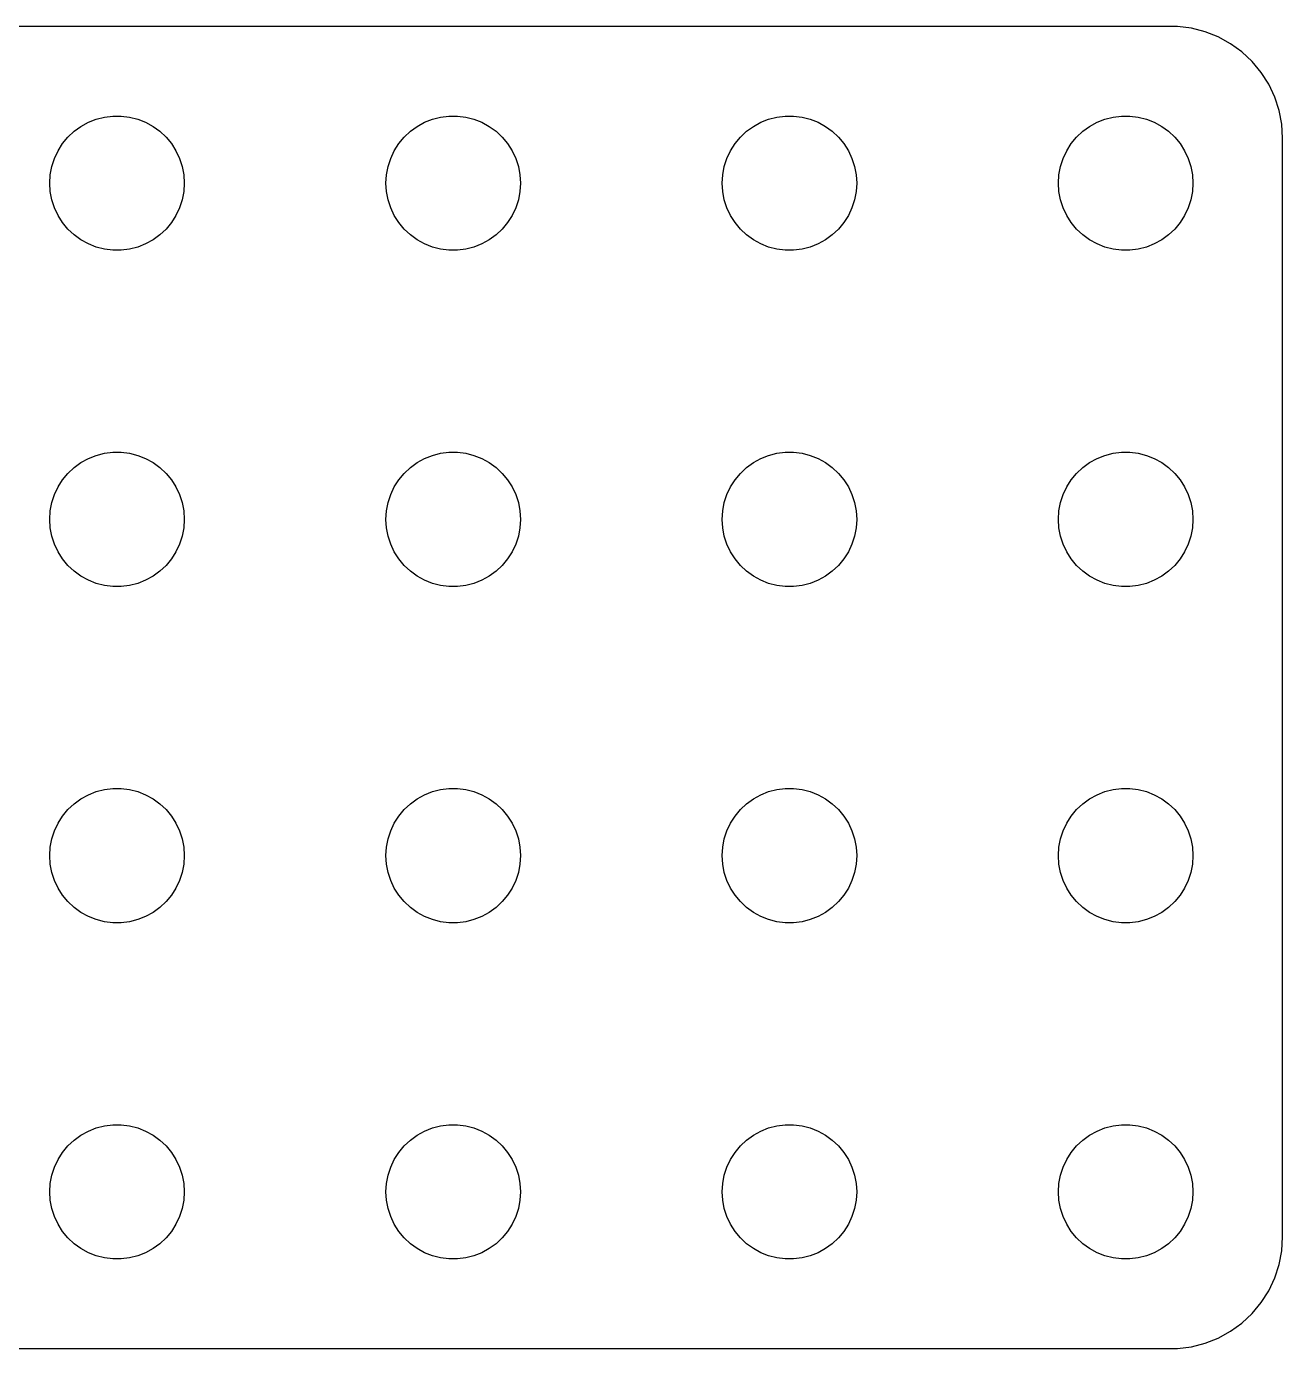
# Model space of a CAD drawing. Header units: metres. Extents: x -26 to 26, y -14.7 to 14.7.
# Drawn here: x -2.02 to 26, y -14.75 to 14.75 of the extents above; entities that cross this region are included whole.
import ezdxf

# ---------------------------------------------------------------- set-up
doc = ezdxf.new("R2010")
doc.units = ezdxf.units.M

msp = doc.modelspace()

# ---------------------------------------------------------------- linework, layer by layer
for p, q in [((23.657, 14.7451), (-23.657, 14.7451)), ((23.9684, 14.7057), (23.657, 14.7451)), ((24.2725, 14.6276), (23.9684, 14.7057)), ((24.5644, 14.5121), (24.2725, 14.6276)), ((24.8396, 14.3608), (24.5644, 14.5121)), ((25.0936, 14.1763), (24.8396, 14.3608)), ((25.3224, 13.9614), (25.0936, 14.1763)), ((25.5225, 13.7195), (25.3224, 13.9614)), ((25.6908, 13.4544), (25.5225, 13.7195)), ((25.8244, 13.1703), (25.6908, 13.4544)), ((25.9214, 12.8717), (25.8244, 13.1703)), ((-0.463516, 12.6766), (-0.281067, 12.7234)), ((-0.281067, 12.7234), (-0.094177, 12.747)), ((-0.094177, 12.747), (0.094177, 12.747)), ((0.094177, 12.747), (0.281067, 12.7234)), ((0.281067, 12.7234), (0.463516, 12.6766)), ((7.03647, 12.6766), (7.21892, 12.7234)), ((7.21892, 12.7234), (7.40581, 12.747)), ((7.40581, 12.747), (7.59418, 12.747)), ((7.59418, 12.747), (7.78107, 12.7234)), ((7.78107, 12.7234), (7.96352, 12.6766)), ((14.5365, 12.6766), (14.7189, 12.7234)), ((14.7189, 12.7234), (14.9058, 12.747)), ((14.9058, 12.747), (15.0942, 12.747)), ((15.0942, 12.747), (15.2811, 12.7234)), ((15.2811, 12.7234), (15.4635, 12.6766)), ((22.0365, 12.6766), (22.2189, 12.7234)), ((22.2189, 12.7234), (22.4058, 12.747)), ((22.4058, 12.747), (22.5942, 12.747)), ((22.5942, 12.747), (22.7811, 12.7234)), ((22.7811, 12.7234), (22.9635, 12.6766)), ((25.9803, 12.5633), (25.9214, 12.8717)), ((-1.09344, 12.2768), (-0.956131, 12.4058)), ((-0.956131, 12.4058), (-0.803726, 12.5165)), ((-0.803726, 12.5165), (-0.638657, 12.6072)), ((-0.638657, 12.6072), (-0.463516, 12.6766)), ((0.463516, 12.6766), (0.638657, 12.6072)), ((0.638657, 12.6072), (0.803726, 12.5165)), ((0.803726, 12.5165), (0.956131, 12.4058)), ((0.956131, 12.4058), (1.09344, 12.2768)), ((6.40654, 12.2768), (6.54385, 12.4058)), ((6.54385, 12.4058), (6.69626, 12.5165)), ((6.69626, 12.5165), (6.86133, 12.6072)), ((6.86133, 12.6072), (7.03647, 12.6766)), ((7.96352, 12.6766), (8.13866, 12.6072)), ((8.13866, 12.6072), (8.30373, 12.5165)), ((8.30373, 12.5165), (8.45613, 12.4058)), ((8.45613, 12.4058), (8.59344, 12.2768)), ((13.9065, 12.2768), (14.0439, 12.4058)), ((14.0439, 12.4058), (14.1963, 12.5165)), ((14.1963, 12.5165), (14.3613, 12.6072)), ((14.3613, 12.6072), (14.5365, 12.6766)), ((15.4635, 12.6766), (15.6387, 12.6072)), ((15.6387, 12.6072), (15.8037, 12.5165)), ((15.8037, 12.5165), (15.9561, 12.4058)), ((15.9561, 12.4058), (16.0934, 12.2768)), ((21.4065, 12.2768), (21.5439, 12.4058)), ((21.5439, 12.4058), (21.6963, 12.5165)), ((21.6963, 12.5165), (21.8613, 12.6072)), ((21.8613, 12.6072), (22.0365, 12.6766)), ((22.9635, 12.6766), (23.1387, 12.6072)), ((23.1387, 12.6072), (23.3037, 12.5165)), ((23.3037, 12.5165), (23.4561, 12.4058)), ((23.4561, 12.4058), (23.5934, 12.2768)), ((26, 12.25), (25.9803, 12.5633)), ((-1.31445, 11.9726), (-1.21352, 12.1317)), ((-1.21352, 12.1317), (-1.09344, 12.2768)), ((1.09344, 12.2768), (1.21352, 12.1317)), ((1.21352, 12.1317), (1.31445, 11.9726)), ((6.18553, 11.9726), (6.28647, 12.1317)), ((6.28647, 12.1317), (6.40654, 12.2768)), ((8.59344, 12.2768), (8.71352, 12.1317)), ((8.71352, 12.1317), (8.81445, 11.9726)), ((13.6855, 11.9726), (13.7865, 12.1317)), ((13.7865, 12.1317), (13.9065, 12.2768)), ((16.0934, 12.2768), (16.2135, 12.1317)), ((16.2135, 12.1317), (16.3145, 11.9726)), ((21.1855, 11.9726), (21.2865, 12.1317)), ((21.2865, 12.1317), (21.4065, 12.2768)), ((23.5934, 12.2768), (23.7135, 12.1317)), ((23.7135, 12.1317), (23.8145, 11.9726)), ((26, -12.25), (26, 12.25)), ((-1.45287, 11.623), (-1.39465, 11.8022)), ((-1.39465, 11.8022), (-1.31445, 11.9726)), ((1.31445, 11.9726), (1.39465, 11.8022)), ((1.39465, 11.8022), (1.45287, 11.623)), ((6.04712, 11.623), (6.10533, 11.8022)), ((6.10533, 11.8022), (6.18553, 11.9726)), ((8.81445, 11.9726), (8.89465, 11.8022)), ((8.89465, 11.8022), (8.95287, 11.623)), ((13.5471, 11.623), (13.6053, 11.8022)), ((13.6053, 11.8022), (13.6855, 11.9726)), ((16.3145, 11.9726), (16.3947, 11.8022)), ((16.3947, 11.8022), (16.4529, 11.623)), ((21.0471, 11.623), (21.1053, 11.8022)), ((21.1053, 11.8022), (21.1855, 11.9726)), ((23.8145, 11.9726), (23.8947, 11.8022)), ((23.8947, 11.8022), (23.9529, 11.623)), ((-1.48816, 11.438), (-1.45287, 11.623)), ((1.45287, 11.623), (1.48816, 11.438)), ((6.01183, 11.438), (6.04712, 11.623)), ((8.95287, 11.623), (8.98816, 11.438)), ((13.5118, 11.438), (13.5471, 11.623)), ((16.4529, 11.623), (16.4882, 11.438)), ((21.0118, 11.438), (21.0471, 11.623)), ((23.9529, 11.623), (23.9882, 11.438)), ((-1.5, 11.25), (-1.48816, 11.438)), ((-1.48816, 11.062), (-1.5, 11.25)), ((1.48816, 11.438), (1.5, 11.25)), ((1.5, 11.25), (1.48816, 11.062)), ((6, 11.25), (6.01183, 11.438)), ((6.01183, 11.062), (6, 11.25)), ((8.98816, 11.438), (9, 11.25)), ((9, 11.25), (8.98816, 11.062)), ((13.5, 11.25), (13.5118, 11.438)), ((13.5118, 11.062), (13.5, 11.25)), ((16.4882, 11.438), (16.5, 11.25)), ((16.5, 11.25), (16.4882, 11.062)), ((21, 11.25), (21.0118, 11.438)), ((21.0118, 11.062), (21, 11.25)), ((23.9882, 11.438), (24, 11.25)), ((24, 11.25), (23.9882, 11.062)), ((-1.45287, 10.877), (-1.48816, 11.062)), ((1.48816, 11.062), (1.45287, 10.877)), ((6.04712, 10.877), (6.01183, 11.062)), ((8.98816, 11.062), (8.95287, 10.877)), ((13.5471, 10.877), (13.5118, 11.062)), ((16.4882, 11.062), (16.4529, 10.877)), ((21.0471, 10.877), (21.0118, 11.062)), ((23.9882, 11.062), (23.9529, 10.877)), ((-1.39465, 10.6978), (-1.45287, 10.877)), ((-1.31445, 10.5274), (-1.39465, 10.6978)), ((1.39465, 10.6978), (1.31445, 10.5274)), ((1.45287, 10.877), (1.39465, 10.6978)), ((6.10533, 10.6978), (6.04712, 10.877)), ((6.18553, 10.5274), (6.10533, 10.6978)), ((8.89465, 10.6978), (8.81445, 10.5274)), ((8.95287, 10.877), (8.89465, 10.6978)), ((13.6053, 10.6978), (13.5471, 10.877)), ((13.6855, 10.5274), (13.6053, 10.6978)), ((16.3947, 10.6978), (16.3145, 10.5274)), ((16.4529, 10.877), (16.3947, 10.6978)), ((21.1053, 10.6978), (21.0471, 10.877)), ((21.1855, 10.5274), (21.1053, 10.6978)), ((23.8947, 10.6978), (23.8145, 10.5274)), ((23.9529, 10.877), (23.8947, 10.6978)), ((-1.21352, 10.3683), (-1.31445, 10.5274)), ((-1.09344, 10.2232), (-1.21352, 10.3683)), ((1.21352, 10.3683), (1.09344, 10.2232)), ((1.31445, 10.5274), (1.21352, 10.3683)), ((6.28647, 10.3683), (6.18553, 10.5274)), ((6.40654, 10.2232), (6.28647, 10.3683)), ((8.71352, 10.3683), (8.59344, 10.2232)), ((8.81445, 10.5274), (8.71352, 10.3683)), ((13.7865, 10.3683), (13.6855, 10.5274)), ((13.9065, 10.2232), (13.7865, 10.3683)), ((16.2135, 10.3683), (16.0934, 10.2232)), ((16.3145, 10.5274), (16.2135, 10.3683)), ((21.2865, 10.3683), (21.1855, 10.5274)), ((21.4065, 10.2232), (21.2865, 10.3683)), ((23.7135, 10.3683), (23.5934, 10.2232)), ((23.8145, 10.5274), (23.7135, 10.3683)), ((-0.956131, 10.0942), (-1.09344, 10.2232)), ((-0.803726, 9.98351), (-0.956131, 10.0942)), ((0.956131, 10.0942), (0.803726, 9.98351)), ((1.09344, 10.2232), (0.956131, 10.0942)), ((6.54385, 10.0942), (6.40654, 10.2232)), ((6.69626, 9.98351), (6.54385, 10.0942)), ((8.45613, 10.0942), (8.30373, 9.98351)), ((8.59344, 10.2232), (8.45613, 10.0942)), ((14.0439, 10.0942), (13.9065, 10.2232)), ((14.1963, 9.98351), (14.0439, 10.0942)), ((15.9561, 10.0942), (15.8037, 9.98351)), ((16.0934, 10.2232), (15.9561, 10.0942)), ((21.5439, 10.0942), (21.4065, 10.2232)), ((21.6963, 9.98351), (21.5439, 10.0942)), ((23.4561, 10.0942), (23.3037, 9.98351)), ((23.5934, 10.2232), (23.4561, 10.0942)), ((-0.638657, 9.89275), (-0.803726, 9.98351)), ((-0.463516, 9.82341), (-0.638657, 9.89275)), ((-0.281067, 9.77657), (-0.463516, 9.82341)), ((-0.094177, 9.75294), (-0.281067, 9.77657)), ((0.094177, 9.75294), (-0.094177, 9.75294)), ((0.281067, 9.77657), (0.094177, 9.75294)), ((0.463516, 9.82341), (0.281067, 9.77657)), ((0.638657, 9.89275), (0.463516, 9.82341)), ((0.803726, 9.98351), (0.638657, 9.89275)), ((6.86133, 9.89275), (6.69626, 9.98351)), ((7.03647, 9.82341), (6.86133, 9.89275)), ((7.21892, 9.77657), (7.03647, 9.82341)), ((7.40581, 9.75294), (7.21892, 9.77657)), ((7.59418, 9.75294), (7.40581, 9.75294)), ((7.78107, 9.77657), (7.59418, 9.75294)), ((7.96352, 9.82341), (7.78107, 9.77657)), ((8.13866, 9.89275), (7.96352, 9.82341)), ((8.30373, 9.98351), (8.13866, 9.89275)), ((14.3613, 9.89275), (14.1963, 9.98351)), ((14.5365, 9.82341), (14.3613, 9.89275)), ((14.7189, 9.77657), (14.5365, 9.82341)), ((14.9058, 9.75294), (14.7189, 9.77657)), ((15.0942, 9.75294), (14.9058, 9.75294)), ((15.2811, 9.77657), (15.0942, 9.75294)), ((15.4635, 9.82341), (15.2811, 9.77657)), ((15.6387, 9.89275), (15.4635, 9.82341)), ((15.8037, 9.98351), (15.6387, 9.89275)), ((21.8613, 9.89275), (21.6963, 9.98351)), ((22.0365, 9.82341), (21.8613, 9.89275)), ((22.2189, 9.77657), (22.0365, 9.82341)), ((22.4058, 9.75294), (22.2189, 9.77657)), ((22.5942, 9.75294), (22.4058, 9.75294)), ((22.7811, 9.77657), (22.5942, 9.75294)), ((22.9635, 9.82341), (22.7811, 9.77657)), ((23.1387, 9.89275), (22.9635, 9.82341)), ((23.3037, 9.98351), (23.1387, 9.89275)), ((-0.956131, 4.90576), (-0.803726, 5.01648)), ((-0.803726, 5.01648), (-0.638657, 5.10724)), ((-0.638657, 5.10724), (-0.463516, 5.17657)), ((-0.463516, 5.17657), (-0.281067, 5.22342)), ((-0.281067, 5.22342), (-0.094177, 5.24704)), ((-0.094177, 5.24704), (0.094177, 5.24704)), ((0.094177, 5.24704), (0.281067, 5.22342)), ((0.281067, 5.22342), (0.463516, 5.17657)), ((0.463516, 5.17657), (0.638657, 5.10724)), ((0.638657, 5.10724), (0.803726, 5.01648)), ((0.803726, 5.01648), (0.956131, 4.90576)), ((6.54385, 4.90576), (6.69626, 5.01648)), ((6.69626, 5.01648), (6.86133, 5.10724)), ((6.86133, 5.10724), (7.03647, 5.17657)), ((7.03647, 5.17657), (7.21892, 5.22342)), ((7.21892, 5.22342), (7.40581, 5.24704)), ((7.40581, 5.24704), (7.59418, 5.24704)), ((7.59418, 5.24704), (7.78107, 5.22342)), ((7.78107, 5.22342), (7.96352, 5.17657)), ((7.96352, 5.17657), (8.13866, 5.10724)), ((8.13866, 5.10724), (8.30373, 5.01648)), ((8.30373, 5.01648), (8.45613, 4.90576)), ((14.0439, 4.90576), (14.1963, 5.01648)), ((14.1963, 5.01648), (14.3613, 5.10724)), ((14.3613, 5.10724), (14.5365, 5.17657)), ((14.5365, 5.17657), (14.7189, 5.22342)), ((14.7189, 5.22342), (14.9058, 5.24704)), ((14.9058, 5.24704), (15.0942, 5.24704)), ((15.0942, 5.24704), (15.2811, 5.22342)), ((15.2811, 5.22342), (15.4635, 5.17657)), ((15.4635, 5.17657), (15.6387, 5.10724)), ((15.6387, 5.10724), (15.8037, 5.01648)), ((15.8037, 5.01648), (15.9561, 4.90576)), ((21.5439, 4.90576), (21.6963, 5.01648)), ((21.6963, 5.01648), (21.8613, 5.10724)), ((21.8613, 5.10724), (22.0365, 5.17657)), ((22.0365, 5.17657), (22.2189, 5.22342)), ((22.2189, 5.22342), (22.4058, 5.24704)), ((22.4058, 5.24704), (22.5942, 5.24704)), ((22.5942, 5.24704), (22.7811, 5.22342)), ((22.7811, 5.22342), (22.9635, 5.17657)), ((22.9635, 5.17657), (23.1387, 5.10724)), ((23.1387, 5.10724), (23.3037, 5.01648)), ((23.3037, 5.01648), (23.4561, 4.90576)), ((-1.21352, 4.63167), (-1.09344, 4.77681)), ((-1.09344, 4.77681), (-0.956131, 4.90576)), ((0.956131, 4.90576), (1.09344, 4.77681)), ((1.09344, 4.77681), (1.21352, 4.63167)), ((6.28647, 4.63167), (6.40654, 4.77681)), ((6.40654, 4.77681), (6.54385, 4.90576)), ((8.45613, 4.90576), (8.59344, 4.77681)), ((8.59344, 4.77681), (8.71352, 4.63167)), ((13.7865, 4.63167), (13.9065, 4.77681)), ((13.9065, 4.77681), (14.0439, 4.90576)), ((15.9561, 4.90576), (16.0934, 4.77681)), ((16.0934, 4.77681), (16.2135, 4.63167)), ((21.2865, 4.63167), (21.4065, 4.77681)), ((21.4065, 4.77681), (21.5439, 4.90576)), ((23.4561, 4.90576), (23.5934, 4.77681)), ((23.5934, 4.77681), (23.7135, 4.63167)), ((-1.39465, 4.30219), (-1.31445, 4.47263)), ((-1.31445, 4.47263), (-1.21352, 4.63167)), ((1.21352, 4.63167), (1.31445, 4.47263)), ((1.31445, 4.47263), (1.39465, 4.30219)), ((6.10533, 4.30219), (6.18553, 4.47263)), ((6.18553, 4.47263), (6.28647, 4.63167)), ((8.71352, 4.63167), (8.81445, 4.47263)), ((8.81445, 4.47263), (8.89465, 4.30219)), ((13.6053, 4.30219), (13.6855, 4.47263)), ((13.6855, 4.47263), (13.7865, 4.63167)), ((16.2135, 4.63167), (16.3145, 4.47263)), ((16.3145, 4.47263), (16.3947, 4.30219)), ((21.1053, 4.30219), (21.1855, 4.47263)), ((21.1855, 4.47263), (21.2865, 4.63167)), ((23.7135, 4.63167), (23.8145, 4.47263)), ((23.8145, 4.47263), (23.8947, 4.30219)), ((-1.45287, 4.12303), (-1.39465, 4.30219)), ((1.39465, 4.30219), (1.45287, 4.12303)), ((6.04712, 4.12303), (6.10533, 4.30219)), ((8.89465, 4.30219), (8.95287, 4.12303)), ((13.5471, 4.12303), (13.6053, 4.30219)), ((16.3947, 4.30219), (16.4529, 4.12303)), ((21.0471, 4.12303), (21.1053, 4.30219)), ((23.8947, 4.30219), (23.9529, 4.12303)), ((-1.5, 3.75), (-1.48816, 3.93799)), ((-1.48816, 3.93799), (-1.45287, 4.12303)), ((1.45287, 4.12303), (1.48816, 3.93799)), ((1.48816, 3.93799), (1.5, 3.75)), ((6, 3.75), (6.01183, 3.93799)), ((6.01183, 3.93799), (6.04712, 4.12303)), ((8.95287, 4.12303), (8.98816, 3.93799)), ((8.98816, 3.93799), (9, 3.75)), ((13.5, 3.75), (13.5118, 3.93799)), ((13.5118, 3.93799), (13.5471, 4.12303)), ((16.4529, 4.12303), (16.4882, 3.93799)), ((16.4882, 3.93799), (16.5, 3.75)), ((21, 3.75), (21.0118, 3.93799)), ((21.0118, 3.93799), (21.0471, 4.12303)), ((23.9529, 4.12303), (23.9882, 3.93799)), ((23.9882, 3.93799), (24, 3.75)), ((-1.48816, 3.562), (-1.5, 3.75)), ((-1.45287, 3.37695), (-1.48816, 3.562)), ((1.48816, 3.562), (1.45287, 3.37695)), ((1.5, 3.75), (1.48816, 3.562)), ((6.01183, 3.562), (6, 3.75)), ((6.04712, 3.37695), (6.01183, 3.562)), ((8.98816, 3.562), (8.95287, 3.37695)), ((9, 3.75), (8.98816, 3.562)), ((13.5118, 3.562), (13.5, 3.75)), ((13.5471, 3.37695), (13.5118, 3.562)), ((16.4882, 3.562), (16.4529, 3.37695)), ((16.5, 3.75), (16.4882, 3.562)), ((21.0118, 3.562), (21, 3.75)), ((21.0471, 3.37695), (21.0118, 3.562)), ((23.9882, 3.562), (23.9529, 3.37695)), ((24, 3.75), (23.9882, 3.562)), ((-1.39465, 3.1978), (-1.45287, 3.37695)), ((1.45287, 3.37695), (1.39465, 3.1978)), ((6.10533, 3.1978), (6.04712, 3.37695)), ((8.95287, 3.37695), (8.89465, 3.1978)), ((13.6053, 3.1978), (13.5471, 3.37695)), ((16.4529, 3.37695), (16.3947, 3.1978)), ((21.1053, 3.1978), (21.0471, 3.37695)), ((23.9529, 3.37695), (23.8947, 3.1978)), ((-1.31445, 3.02736), (-1.39465, 3.1978)), ((-1.21352, 2.86832), (-1.31445, 3.02736)), ((1.31445, 3.02736), (1.21352, 2.86832)), ((1.39465, 3.1978), (1.31445, 3.02736)), ((6.18553, 3.02736), (6.10533, 3.1978)), ((6.28647, 2.86832), (6.18553, 3.02736)), ((8.81445, 3.02736), (8.71352, 2.86832)), ((8.89465, 3.1978), (8.81445, 3.02736)), ((13.6855, 3.02736), (13.6053, 3.1978)), ((13.7865, 2.86832), (13.6855, 3.02736)), ((16.3145, 3.02736), (16.2135, 2.86832)), ((16.3947, 3.1978), (16.3145, 3.02736)), ((21.1855, 3.02736), (21.1053, 3.1978)), ((21.2865, 2.86832), (21.1855, 3.02736)), ((23.8145, 3.02736), (23.7135, 2.86832)), ((23.8947, 3.1978), (23.8145, 3.02736)), ((-1.09344, 2.72318), (-1.21352, 2.86832)), ((-0.956131, 2.59422), (-1.09344, 2.72318)), ((1.09344, 2.72318), (0.956131, 2.59422)), ((1.21352, 2.86832), (1.09344, 2.72318)), ((6.40654, 2.72318), (6.28647, 2.86832)), ((6.54385, 2.59422), (6.40654, 2.72318)), ((8.59344, 2.72318), (8.45613, 2.59422)), ((8.71352, 2.86832), (8.59344, 2.72318)), ((13.9065, 2.72318), (13.7865, 2.86832)), ((14.0439, 2.59422), (13.9065, 2.72318)), ((16.0934, 2.72318), (15.9561, 2.59422)), ((16.2135, 2.86832), (16.0934, 2.72318)), ((21.4065, 2.72318), (21.2865, 2.86832)), ((21.5439, 2.59422), (21.4065, 2.72318)), ((23.5934, 2.72318), (23.4561, 2.59422)), ((23.7135, 2.86832), (23.5934, 2.72318)), ((-0.803726, 2.48351), (-0.956131, 2.59422)), ((-0.638657, 2.39275), (-0.803726, 2.48351)), ((-0.463516, 2.32341), (-0.638657, 2.39275)), ((0.638657, 2.39275), (0.463516, 2.32341)), ((0.803726, 2.48351), (0.638657, 2.39275)), ((0.956131, 2.59422), (0.803726, 2.48351)), ((6.69626, 2.48351), (6.54385, 2.59422)), ((6.86133, 2.39275), (6.69626, 2.48351)), ((7.03647, 2.32341), (6.86133, 2.39275)), ((8.13866, 2.39275), (7.96352, 2.32341)), ((8.30373, 2.48351), (8.13866, 2.39275)), ((8.45613, 2.59422), (8.30373, 2.48351)), ((14.1963, 2.48351), (14.0439, 2.59422)), ((14.3613, 2.39275), (14.1963, 2.48351)), ((14.5365, 2.32341), (14.3613, 2.39275)), ((15.6387, 2.39275), (15.4635, 2.32341)), ((15.8037, 2.48351), (15.6387, 2.39275)), ((15.9561, 2.59422), (15.8037, 2.48351)), ((21.6963, 2.48351), (21.5439, 2.59422)), ((21.8613, 2.39275), (21.6963, 2.48351)), ((22.0365, 2.32341), (21.8613, 2.39275)), ((23.1387, 2.39275), (22.9635, 2.32341)), ((23.3037, 2.48351), (23.1387, 2.39275)), ((23.4561, 2.59422), (23.3037, 2.48351)), ((-0.281067, 2.27657), (-0.463516, 2.32341)), ((-0.094177, 2.25294), (-0.281067, 2.27657)), ((0.094177, 2.25294), (-0.094177, 2.25294)), ((0.281067, 2.27657), (0.094177, 2.25294)), ((0.463516, 2.32341), (0.281067, 2.27657)), ((7.21892, 2.27657), (7.03647, 2.32341)), ((7.40581, 2.25294), (7.21892, 2.27657)), ((7.59418, 2.25294), (7.40581, 2.25294)), ((7.78107, 2.27657), (7.59418, 2.25294)), ((7.96352, 2.32341), (7.78107, 2.27657)), ((14.7189, 2.27657), (14.5365, 2.32341)), ((14.9058, 2.25294), (14.7189, 2.27657)), ((15.0942, 2.25294), (14.9058, 2.25294)), ((15.2811, 2.27657), (15.0942, 2.25294)), ((15.4635, 2.32341), (15.2811, 2.27657)), ((22.2189, 2.27657), (22.0365, 2.32341)), ((22.4058, 2.25294), (22.2189, 2.27657)), ((22.5942, 2.25294), (22.4058, 2.25294)), ((22.7811, 2.27657), (22.5942, 2.25294)), ((22.9635, 2.32341), (22.7811, 2.27657)), ((-0.638657, -2.39275), (-0.463516, -2.32341)), ((-0.463516, -2.32341), (-0.281067, -2.27657)), ((-0.281067, -2.27657), (-0.094177, -2.25294)), ((-0.094177, -2.25294), (0.094177, -2.25294)), ((0.094177, -2.25294), (0.281067, -2.27657)), ((0.281067, -2.27657), (0.463516, -2.32341)), ((0.463516, -2.32341), (0.638657, -2.39275)), ((6.86133, -2.39275), (7.03647, -2.32341)), ((7.03647, -2.32341), (7.21892, -2.27657)), ((7.21892, -2.27657), (7.40581, -2.25294)), ((7.40581, -2.25294), (7.59418, -2.25294)), ((7.59418, -2.25294), (7.78107, -2.27657)), ((7.78107, -2.27657), (7.96352, -2.32341)), ((7.96352, -2.32341), (8.13866, -2.39275)), ((14.3613, -2.39275), (14.5365, -2.32341)), ((14.5365, -2.32341), (14.7189, -2.27657)), ((14.7189, -2.27657), (14.9058, -2.25294)), ((14.9058, -2.25294), (15.0942, -2.25294)), ((15.0942, -2.25294), (15.2811, -2.27657)), ((15.2811, -2.27657), (15.4635, -2.32341)), ((15.4635, -2.32341), (15.6387, -2.39275)), ((21.8613, -2.39275), (22.0365, -2.32341)), ((22.0365, -2.32341), (22.2189, -2.27657)), ((22.2189, -2.27657), (22.4058, -2.25294)), ((22.4058, -2.25294), (22.5942, -2.25294)), ((22.5942, -2.25294), (22.7811, -2.27657)), ((22.7811, -2.27657), (22.9635, -2.32341)), ((22.9635, -2.32341), (23.1387, -2.39275)), ((-1.09344, -2.72318), (-0.956131, -2.59422)), ((-0.956131, -2.59422), (-0.803726, -2.48351)), ((-0.803726, -2.48351), (-0.638657, -2.39275)), ((0.638657, -2.39275), (0.803726, -2.48351)), ((0.803726, -2.48351), (0.956131, -2.59422)), ((0.956131, -2.59422), (1.09344, -2.72318)), ((6.40654, -2.72318), (6.54385, -2.59422)), ((6.54385, -2.59422), (6.69626, -2.48351)), ((6.69626, -2.48351), (6.86133, -2.39275)), ((8.13866, -2.39275), (8.30373, -2.48351)), ((8.30373, -2.48351), (8.45613, -2.59422)), ((8.45613, -2.59422), (8.59344, -2.72318)), ((13.9065, -2.72318), (14.0439, -2.59422)), ((14.0439, -2.59422), (14.1963, -2.48351)), ((14.1963, -2.48351), (14.3613, -2.39275)), ((15.6387, -2.39275), (15.8037, -2.48351)), ((15.8037, -2.48351), (15.9561, -2.59422)), ((15.9561, -2.59422), (16.0934, -2.72318)), ((21.4065, -2.72318), (21.5439, -2.59422)), ((21.5439, -2.59422), (21.6963, -2.48351)), ((21.6963, -2.48351), (21.8613, -2.39275)), ((23.1387, -2.39275), (23.3037, -2.48351)), ((23.3037, -2.48351), (23.4561, -2.59422)), ((23.4561, -2.59422), (23.5934, -2.72318)), ((-1.31445, -3.02736), (-1.21352, -2.86832)), ((-1.21352, -2.86832), (-1.09344, -2.72318)), ((1.09344, -2.72318), (1.21352, -2.86832)), ((1.21352, -2.86832), (1.31445, -3.02736)), ((6.18553, -3.02736), (6.28647, -2.86832)), ((6.28647, -2.86832), (6.40654, -2.72318)), ((8.59344, -2.72318), (8.71352, -2.86832)), ((8.71352, -2.86832), (8.81445, -3.02736)), ((13.6855, -3.02736), (13.7865, -2.86832)), ((13.7865, -2.86832), (13.9065, -2.72318)), ((16.0934, -2.72318), (16.2135, -2.86832)), ((16.2135, -2.86832), (16.3145, -3.02736)), ((21.1855, -3.02736), (21.2865, -2.86832)), ((21.2865, -2.86832), (21.4065, -2.72318)), ((23.5934, -2.72318), (23.7135, -2.86832)), ((23.7135, -2.86832), (23.8145, -3.02736)), ((-1.45287, -3.37695), (-1.39465, -3.1978)), ((-1.39465, -3.1978), (-1.31445, -3.02736)), ((1.31445, -3.02736), (1.39465, -3.1978)), ((1.39465, -3.1978), (1.45287, -3.37695)), ((6.04712, -3.37695), (6.10533, -3.1978)), ((6.10533, -3.1978), (6.18553, -3.02736)), ((8.81445, -3.02736), (8.89465, -3.1978)), ((8.89465, -3.1978), (8.95287, -3.37695)), ((13.5471, -3.37695), (13.6053, -3.1978)), ((13.6053, -3.1978), (13.6855, -3.02736)), ((16.3145, -3.02736), (16.3947, -3.1978)), ((16.3947, -3.1978), (16.4529, -3.37695)), ((21.0471, -3.37695), (21.1053, -3.1978)), ((21.1053, -3.1978), (21.1855, -3.02736)), ((23.8145, -3.02736), (23.8947, -3.1978)), ((23.8947, -3.1978), (23.9529, -3.37695)), ((-1.48816, -3.562), (-1.45287, -3.37695)), ((1.45287, -3.37695), (1.48816, -3.562)), ((6.01183, -3.562), (6.04712, -3.37695)), ((8.95287, -3.37695), (8.98816, -3.562)), ((13.5118, -3.562), (13.5471, -3.37695)), ((16.4529, -3.37695), (16.4882, -3.562)), ((21.0118, -3.562), (21.0471, -3.37695)), ((23.9529, -3.37695), (23.9882, -3.562)), ((-1.5, -3.75), (-1.48816, -3.562)), ((-1.48816, -3.93799), (-1.5, -3.75)), ((1.48816, -3.562), (1.5, -3.75)), ((1.5, -3.75), (1.48816, -3.93799)), ((6, -3.75), (6.01183, -3.562)), ((6.01183, -3.93799), (6, -3.75)), ((8.98816, -3.562), (9, -3.75)), ((9, -3.75), (8.98816, -3.93799)), ((13.5, -3.75), (13.5118, -3.562)), ((13.5118, -3.93799), (13.5, -3.75)), ((16.4882, -3.562), (16.5, -3.75)), ((16.5, -3.75), (16.4882, -3.93799)), ((21, -3.75), (21.0118, -3.562)), ((21.0118, -3.93799), (21, -3.75)), ((23.9882, -3.562), (24, -3.75)), ((24, -3.75), (23.9882, -3.93799)), ((-1.45287, -4.12303), (-1.48816, -3.93799)), ((-1.39465, -4.30219), (-1.45287, -4.12303)), ((1.45287, -4.12303), (1.39465, -4.30219)), ((1.48816, -3.93799), (1.45287, -4.12303)), ((6.04712, -4.12303), (6.01183, -3.93799)), ((6.10533, -4.30219), (6.04712, -4.12303)), ((8.95287, -4.12303), (8.89465, -4.30219)), ((8.98816, -3.93799), (8.95287, -4.12303)), ((13.5471, -4.12303), (13.5118, -3.93799)), ((13.6053, -4.30219), (13.5471, -4.12303)), ((16.4529, -4.12303), (16.3947, -4.30219)), ((16.4882, -3.93799), (16.4529, -4.12303)), ((21.0471, -4.12303), (21.0118, -3.93799)), ((21.1053, -4.30219), (21.0471, -4.12303)), ((23.9529, -4.12303), (23.8947, -4.30219)), ((23.9882, -3.93799), (23.9529, -4.12303)), ((-1.31445, -4.47263), (-1.39465, -4.30219)), ((1.39465, -4.30219), (1.31445, -4.47263)), ((6.18553, -4.47263), (6.10533, -4.30219)), ((8.89465, -4.30219), (8.81445, -4.47263)), ((13.6855, -4.47263), (13.6053, -4.30219)), ((16.3947, -4.30219), (16.3145, -4.47263)), ((21.1855, -4.47263), (21.1053, -4.30219)), ((23.8947, -4.30219), (23.8145, -4.47263)), ((-1.21352, -4.63167), (-1.31445, -4.47263)), ((-1.09344, -4.77681), (-1.21352, -4.63167)), ((1.21352, -4.63167), (1.09344, -4.77681)), ((1.31445, -4.47263), (1.21352, -4.63167)), ((6.28647, -4.63167), (6.18553, -4.47263)), ((6.40654, -4.77681), (6.28647, -4.63167)), ((8.71352, -4.63167), (8.59344, -4.77681)), ((8.81445, -4.47263), (8.71352, -4.63167)), ((13.7865, -4.63167), (13.6855, -4.47263)), ((13.9065, -4.77681), (13.7865, -4.63167)), ((16.2135, -4.63167), (16.0934, -4.77681)), ((16.3145, -4.47263), (16.2135, -4.63167)), ((21.2865, -4.63167), (21.1855, -4.47263)), ((21.4065, -4.77681), (21.2865, -4.63167)), ((23.7135, -4.63167), (23.5934, -4.77681)), ((23.8145, -4.47263), (23.7135, -4.63167)), ((-0.956131, -4.90576), (-1.09344, -4.77681)), ((-0.803726, -5.01648), (-0.956131, -4.90576)), ((0.956131, -4.90576), (0.803726, -5.01648)), ((1.09344, -4.77681), (0.956131, -4.90576)), ((6.54385, -4.90576), (6.40654, -4.77681)), ((6.69626, -5.01648), (6.54385, -4.90576)), ((8.45613, -4.90576), (8.30373, -5.01648)), ((8.59344, -4.77681), (8.45613, -4.90576)), ((14.0439, -4.90576), (13.9065, -4.77681)), ((14.1963, -5.01648), (14.0439, -4.90576)), ((15.9561, -4.90576), (15.8037, -5.01648)), ((16.0934, -4.77681), (15.9561, -4.90576)), ((21.5439, -4.90576), (21.4065, -4.77681)), ((21.6963, -5.01648), (21.5439, -4.90576)), ((23.4561, -4.90576), (23.3037, -5.01648)), ((23.5934, -4.77681), (23.4561, -4.90576)), ((-0.638657, -5.10724), (-0.803726, -5.01648)), ((-0.463516, -5.17657), (-0.638657, -5.10724)), ((-0.281067, -5.22342), (-0.463516, -5.17657)), ((-0.094177, -5.24704), (-0.281067, -5.22342)), ((0.094177, -5.24704), (-0.094177, -5.24704)), ((0.281067, -5.22342), (0.094177, -5.24704)), ((0.463516, -5.17657), (0.281067, -5.22342)), ((0.638657, -5.10724), (0.463516, -5.17657)), ((0.803726, -5.01648), (0.638657, -5.10724)), ((6.86133, -5.10724), (6.69626, -5.01648)), ((7.03647, -5.17657), (6.86133, -5.10724)), ((7.21892, -5.22342), (7.03647, -5.17657)), ((7.40581, -5.24704), (7.21892, -5.22342)), ((7.59418, -5.24704), (7.40581, -5.24704)), ((7.78107, -5.22342), (7.59418, -5.24704)), ((7.96352, -5.17657), (7.78107, -5.22342)), ((8.13866, -5.10724), (7.96352, -5.17657)), ((8.30373, -5.01648), (8.13866, -5.10724)), ((14.3613, -5.10724), (14.1963, -5.01648)), ((14.5365, -5.17657), (14.3613, -5.10724)), ((14.7189, -5.22342), (14.5365, -5.17657)), ((14.9058, -5.24704), (14.7189, -5.22342)), ((15.0942, -5.24704), (14.9058, -5.24704)), ((15.2811, -5.22342), (15.0942, -5.24704)), ((15.4635, -5.17657), (15.2811, -5.22342)), ((15.6387, -5.10724), (15.4635, -5.17657)), ((15.8037, -5.01648), (15.6387, -5.10724)), ((21.8613, -5.10724), (21.6963, -5.01648)), ((22.0365, -5.17657), (21.8613, -5.10724)), ((22.2189, -5.22342), (22.0365, -5.17657)), ((22.4058, -5.24704), (22.2189, -5.22342)), ((22.5942, -5.24704), (22.4058, -5.24704)), ((22.7811, -5.22342), (22.5942, -5.24704)), ((22.9635, -5.17657), (22.7811, -5.22342)), ((23.1387, -5.10724), (22.9635, -5.17657)), ((23.3037, -5.01648), (23.1387, -5.10724)), ((-0.956131, -10.0942), (-0.803726, -9.98351)), ((-0.803726, -9.98351), (-0.638657, -9.89275)), ((-0.638657, -9.89275), (-0.463516, -9.82341)), ((-0.463516, -9.82341), (-0.281067, -9.77657)), ((-0.281067, -9.77657), (-0.094177, -9.75294)), ((-0.094177, -9.75294), (0.094177, -9.75294)), ((0.094177, -9.75294), (0.281067, -9.77657)), ((0.281067, -9.77657), (0.463516, -9.82341)), ((0.463516, -9.82341), (0.638657, -9.89275)), ((0.638657, -9.89275), (0.803726, -9.98351)), ((0.803726, -9.98351), (0.956131, -10.0942)), ((6.54385, -10.0942), (6.69626, -9.98351)), ((6.69626, -9.98351), (6.86133, -9.89275)), ((6.86133, -9.89275), (7.03647, -9.82341)), ((7.03647, -9.82341), (7.21892, -9.77657)), ((7.21892, -9.77657), (7.40581, -9.75294)), ((7.40581, -9.75294), (7.59418, -9.75294)), ((7.59418, -9.75294), (7.78107, -9.77657)), ((7.78107, -9.77657), (7.96352, -9.82341)), ((7.96352, -9.82341), (8.13866, -9.89275)), ((8.13866, -9.89275), (8.30373, -9.98351)), ((8.30373, -9.98351), (8.45613, -10.0942)), ((14.0439, -10.0942), (14.1963, -9.98351)), ((14.1963, -9.98351), (14.3613, -9.89275)), ((14.3613, -9.89275), (14.5365, -9.82341)), ((14.5365, -9.82341), (14.7189, -9.77657)), ((14.7189, -9.77657), (14.9058, -9.75294)), ((14.9058, -9.75294), (15.0942, -9.75294)), ((15.0942, -9.75294), (15.2811, -9.77657)), ((15.2811, -9.77657), (15.4635, -9.82341)), ((15.4635, -9.82341), (15.6387, -9.89275)), ((15.6387, -9.89275), (15.8037, -9.98351)), ((15.8037, -9.98351), (15.9561, -10.0942)), ((21.5439, -10.0942), (21.6963, -9.98351)), ((21.6963, -9.98351), (21.8613, -9.89275)), ((21.8613, -9.89275), (22.0365, -9.82341)), ((22.0365, -9.82341), (22.2189, -9.77657)), ((22.2189, -9.77657), (22.4058, -9.75294)), ((22.4058, -9.75294), (22.5942, -9.75294)), ((22.5942, -9.75294), (22.7811, -9.77657)), ((22.7811, -9.77657), (22.9635, -9.82341)), ((22.9635, -9.82341), (23.1387, -9.89275)), ((23.1387, -9.89275), (23.3037, -9.98351)), ((23.3037, -9.98351), (23.4561, -10.0942)), ((-1.21352, -10.3683), (-1.09344, -10.2232)), ((-1.09344, -10.2232), (-0.956131, -10.0942)), ((0.956131, -10.0942), (1.09344, -10.2232)), ((1.09344, -10.2232), (1.21352, -10.3683)), ((6.28647, -10.3683), (6.40654, -10.2232)), ((6.40654, -10.2232), (6.54385, -10.0942)), ((8.45613, -10.0942), (8.59344, -10.2232)), ((8.59344, -10.2232), (8.71352, -10.3683)), ((13.7865, -10.3683), (13.9065, -10.2232)), ((13.9065, -10.2232), (14.0439, -10.0942)), ((15.9561, -10.0942), (16.0934, -10.2232)), ((16.0934, -10.2232), (16.2135, -10.3683)), ((21.2865, -10.3683), (21.4065, -10.2232)), ((21.4065, -10.2232), (21.5439, -10.0942)), ((23.4561, -10.0942), (23.5934, -10.2232)), ((23.5934, -10.2232), (23.7135, -10.3683)), ((-1.39465, -10.6978), (-1.31445, -10.5274)), ((-1.31445, -10.5274), (-1.21352, -10.3683)), ((1.21352, -10.3683), (1.31445, -10.5274)), ((1.31445, -10.5274), (1.39465, -10.6978)), ((6.10533, -10.6978), (6.18553, -10.5274)), ((6.18553, -10.5274), (6.28647, -10.3683)), ((8.71352, -10.3683), (8.81445, -10.5274)), ((8.81445, -10.5274), (8.89465, -10.6978)), ((13.6053, -10.6978), (13.6855, -10.5274)), ((13.6855, -10.5274), (13.7865, -10.3683)), ((16.2135, -10.3683), (16.3145, -10.5274)), ((16.3145, -10.5274), (16.3947, -10.6978)), ((21.1053, -10.6978), (21.1855, -10.5274)), ((21.1855, -10.5274), (21.2865, -10.3683)), ((23.7135, -10.3683), (23.8145, -10.5274)), ((23.8145, -10.5274), (23.8947, -10.6978)), ((-1.48816, -11.062), (-1.45287, -10.877)), ((-1.45287, -10.877), (-1.39465, -10.6978)), ((1.39465, -10.6978), (1.45287, -10.877)), ((1.45287, -10.877), (1.48816, -11.062)), ((6.01183, -11.062), (6.04712, -10.877)), ((6.04712, -10.877), (6.10533, -10.6978)), ((8.89465, -10.6978), (8.95287, -10.877)), ((8.95287, -10.877), (8.98816, -11.062)), ((13.5118, -11.062), (13.5471, -10.877)), ((13.5471, -10.877), (13.6053, -10.6978)), ((16.3947, -10.6978), (16.4529, -10.877)), ((16.4529, -10.877), (16.4882, -11.062)), ((21.0118, -11.062), (21.0471, -10.877)), ((21.0471, -10.877), (21.1053, -10.6978)), ((23.8947, -10.6978), (23.9529, -10.877)), ((23.9529, -10.877), (23.9882, -11.062)), ((-1.5, -11.25), (-1.48816, -11.062)), ((1.48816, -11.062), (1.5, -11.25)), ((6, -11.25), (6.01183, -11.062)), ((8.98816, -11.062), (9, -11.25)), ((13.5, -11.25), (13.5118, -11.062)), ((16.4882, -11.062), (16.5, -11.25)), ((21, -11.25), (21.0118, -11.062)), ((23.9882, -11.062), (24, -11.25)), ((-1.48816, -11.438), (-1.5, -11.25)), ((-1.45287, -11.623), (-1.48816, -11.438)), ((1.48816, -11.438), (1.45287, -11.623)), ((1.5, -11.25), (1.48816, -11.438)), ((6.01183, -11.438), (6, -11.25)), ((6.04712, -11.623), (6.01183, -11.438)), ((8.98816, -11.438), (8.95287, -11.623)), ((9, -11.25), (8.98816, -11.438)), ((13.5118, -11.438), (13.5, -11.25)), ((13.5471, -11.623), (13.5118, -11.438)), ((16.4882, -11.438), (16.4529, -11.623)), ((16.5, -11.25), (16.4882, -11.438)), ((21.0118, -11.438), (21, -11.25)), ((21.0471, -11.623), (21.0118, -11.438)), ((23.9882, -11.438), (23.9529, -11.623)), ((24, -11.25), (23.9882, -11.438)), ((-1.39465, -11.8022), (-1.45287, -11.623)), ((1.45287, -11.623), (1.39465, -11.8022)), ((6.10533, -11.8022), (6.04712, -11.623)), ((8.95287, -11.623), (8.89465, -11.8022)), ((13.6053, -11.8022), (13.5471, -11.623)), ((16.4529, -11.623), (16.3947, -11.8022)), ((21.1053, -11.8022), (21.0471, -11.623)), ((23.9529, -11.623), (23.8947, -11.8022)), ((-1.31445, -11.9726), (-1.39465, -11.8022)), ((-1.21352, -12.1317), (-1.31445, -11.9726)), ((1.31445, -11.9726), (1.21352, -12.1317)), ((1.39465, -11.8022), (1.31445, -11.9726)), ((6.18553, -11.9726), (6.10533, -11.8022)), ((6.28647, -12.1317), (6.18553, -11.9726)), ((8.81445, -11.9726), (8.71352, -12.1317)), ((8.89465, -11.8022), (8.81445, -11.9726)), ((13.6855, -11.9726), (13.6053, -11.8022)), ((13.7865, -12.1317), (13.6855, -11.9726)), ((16.3145, -11.9726), (16.2135, -12.1317)), ((16.3947, -11.8022), (16.3145, -11.9726)), ((21.1855, -11.9726), (21.1053, -11.8022)), ((21.2865, -12.1317), (21.1855, -11.9726)), ((23.8145, -11.9726), (23.7135, -12.1317)), ((23.8947, -11.8022), (23.8145, -11.9726)), ((-1.09344, -12.2768), (-1.21352, -12.1317)), ((-0.956131, -12.4058), (-1.09344, -12.2768)), ((1.09344, -12.2768), (0.956131, -12.4058)), ((1.21352, -12.1317), (1.09344, -12.2768)), ((6.40654, -12.2768), (6.28647, -12.1317)), ((6.54385, -12.4058), (6.40654, -12.2768)), ((8.59344, -12.2768), (8.45613, -12.4058)), ((8.71352, -12.1317), (8.59344, -12.2768)), ((13.9065, -12.2768), (13.7865, -12.1317)), ((14.0439, -12.4058), (13.9065, -12.2768)), ((16.0934, -12.2768), (15.9561, -12.4058)), ((16.2135, -12.1317), (16.0934, -12.2768)), ((21.4065, -12.2768), (21.2865, -12.1317)), ((21.5439, -12.4058), (21.4065, -12.2768)), ((23.5934, -12.2768), (23.4561, -12.4058)), ((23.7135, -12.1317), (23.5934, -12.2768)), ((25.9803, -12.5633), (26, -12.25)), ((-0.803726, -12.5165), (-0.956131, -12.4058)), ((-0.638657, -12.6072), (-0.803726, -12.5165)), ((-0.463516, -12.6766), (-0.638657, -12.6072)), ((-0.281067, -12.7234), (-0.463516, -12.6766)), ((0.463516, -12.6766), (0.281067, -12.7234)), ((0.638657, -12.6072), (0.463516, -12.6766)), ((0.803726, -12.5165), (0.638657, -12.6072)), ((0.956131, -12.4058), (0.803726, -12.5165)), ((6.69626, -12.5165), (6.54385, -12.4058)), ((6.86133, -12.6072), (6.69626, -12.5165)), ((7.03647, -12.6766), (6.86133, -12.6072)), ((7.21892, -12.7234), (7.03647, -12.6766)), ((7.96352, -12.6766), (7.78107, -12.7234)), ((8.13866, -12.6072), (7.96352, -12.6766)), ((8.30373, -12.5165), (8.13866, -12.6072)), ((8.45613, -12.4058), (8.30373, -12.5165)), ((14.1963, -12.5165), (14.0439, -12.4058)), ((14.3613, -12.6072), (14.1963, -12.5165)), ((14.5365, -12.6766), (14.3613, -12.6072)), ((14.7189, -12.7234), (14.5365, -12.6766)), ((15.4635, -12.6766), (15.2811, -12.7234)), ((15.6387, -12.6072), (15.4635, -12.6766)), ((15.8037, -12.5165), (15.6387, -12.6072)), ((15.9561, -12.4058), (15.8037, -12.5165)), ((21.6963, -12.5165), (21.5439, -12.4058)), ((21.8613, -12.6072), (21.6963, -12.5165)), ((22.0365, -12.6766), (21.8613, -12.6072)), ((22.2189, -12.7234), (22.0365, -12.6766)), ((22.9635, -12.6766), (22.7811, -12.7234)), ((23.1387, -12.6072), (22.9635, -12.6766)), ((23.3037, -12.5165), (23.1387, -12.6072)), ((23.4561, -12.4058), (23.3037, -12.5165)), ((25.9214, -12.8717), (25.9803, -12.5633)), ((-0.094177, -12.747), (-0.281067, -12.7234)), ((0.094177, -12.747), (-0.094177, -12.747)), ((0.281067, -12.7234), (0.094177, -12.747)), ((7.40581, -12.747), (7.21892, -12.7234)), ((7.59418, -12.747), (7.40581, -12.747)), ((7.78107, -12.7234), (7.59418, -12.747)), ((14.9058, -12.747), (14.7189, -12.7234)), ((15.0942, -12.747), (14.9058, -12.747)), ((15.2811, -12.7234), (15.0942, -12.747)), ((22.4058, -12.747), (22.2189, -12.7234)), ((22.5942, -12.747), (22.4058, -12.747)), ((22.7811, -12.7234), (22.5942, -12.747)), ((25.8244, -13.1703), (25.9214, -12.8717)), ((25.6908, -13.4544), (25.8244, -13.1703)), ((25.5225, -13.7195), (25.6908, -13.4544)), ((25.3224, -13.9614), (25.5225, -13.7195)), ((25.0936, -14.1763), (25.3224, -13.9614)), ((24.5644, -14.5121), (24.8396, -14.3608)), ((24.8396, -14.3608), (25.0936, -14.1763)), ((-23.657, -14.7451), (23.657, -14.7451)), ((23.657, -14.7451), (23.9684, -14.7057)), ((23.9684, -14.7057), (24.2725, -14.6276)), ((24.2725, -14.6276), (24.5644, -14.5121))]:
    msp.add_line(p, q)

doc.saveas('drawing.dxf')
